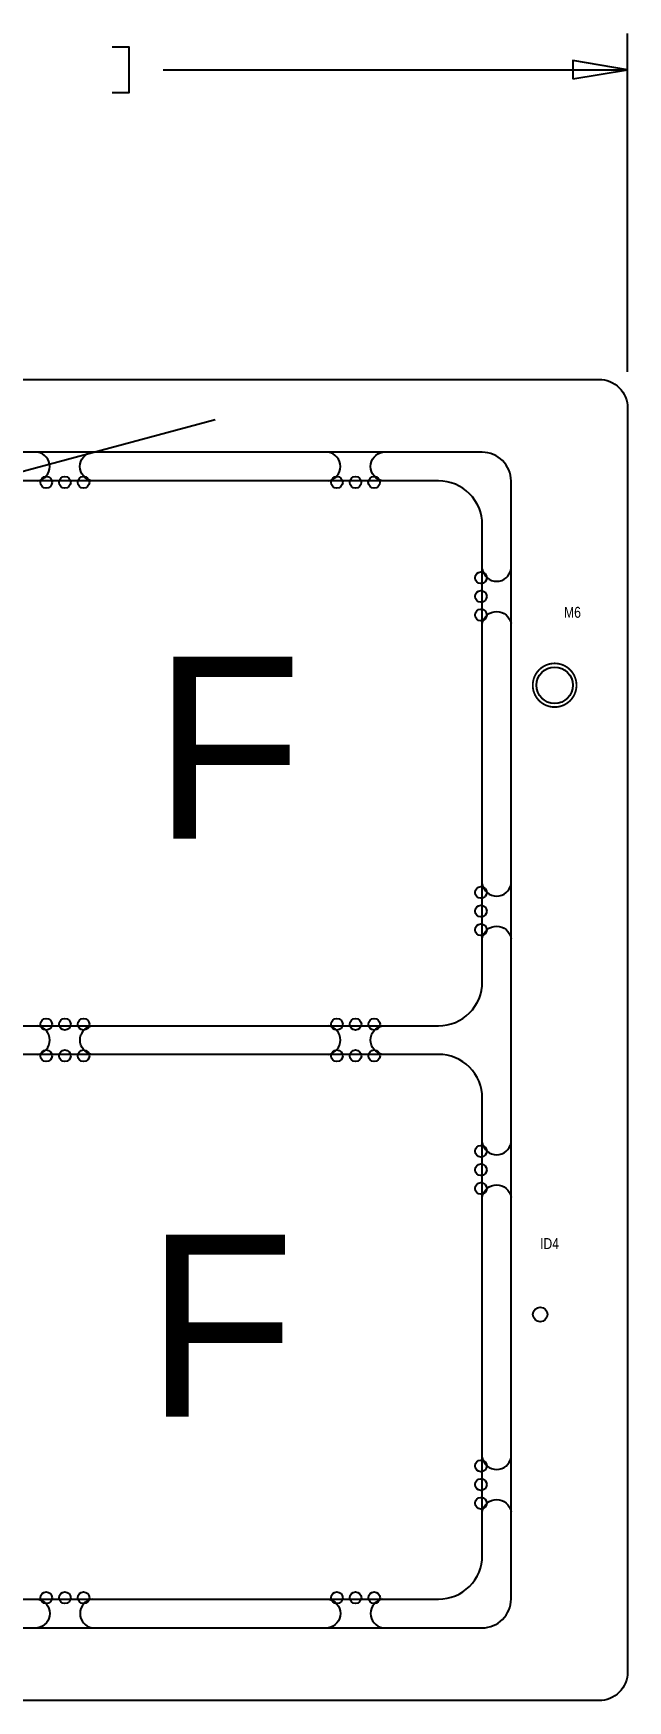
# Model space of a CAD drawing. Extents: x -173 to 447, y -249 to 197.
# Drawn here: x 27.7 to 69.1, y -66.1 to 50.2 of the extents above; entities that cross this region are included whole.
import ezdxf
from ezdxf.enums import TextEntityAlignment as Align

# ---------------------------------------------------------------- set-up
doc = ezdxf.new("R2010")
doc.units = 0
for name, color, linetype in [('BG_DIMENSION', 2, 'CONTINUOUS'), ('BG_OUTLINE', 7, 'CONTINUOUS'), ('PG_SILKSCREEN_TOP', 7, 'CONTINUOUS'), ('PIN_BOTTOM', 132, 'CONTINUOUS'), ('PIN_TOP', 12, 'CONTINUOUS'), ('RD_SILKSCREEN_TOP', 7, 'CONTINUOUS')]:
    doc.layers.add(name, color=color, linetype=linetype)

msp = doc.modelspace()

# ---------------------------------------------------------------- linework, layer by layer
at = {"layer": 'BG_DIMENSION'}
for points in [[(69.127878, 26.646886), (69.127878, 50.247042)], [(33.197038, 46.119542), (34.378138, 46.119542), (34.378138, 49.294542), (33.197038, 49.294542)], [(36.759388, 47.707042), (69.127878, 47.707042)], [(65.317878, 47.072042), (69.127878, 47.707042), (65.317878, 48.342042), (65.317878, 47.072042)], [(40.382952, 23.289768), (21.441918, 18.195036)]]:
    msp.add_lwpolyline(points, dxfattribs=at)
at = {"layer": 'BG_OUTLINE'}
for points in [[(-29.127958, 24.106886, -0.414214), (-27.127962, 26.106882), (67.127882, 26.106882, -0.414214), (69.127878, 24.106886), (69.127878, -64.052958, -0.414214), (67.127882, -66.052954), (-27.127962, -66.052954, -0.414214), (-29.127958, -64.052958), (-29.127958, -48.844962)], [(-18.999962, -60.972954), (58.999882, -60.972954, 0.414214), (60.999878, -58.972958), (60.999878, 19.026886, 0.414214), (58.999882, 21.026882), (-18.999962, 21.026882, 0.414214), (-20.999958, 19.026886), (-20.999958, -58.972958, 0.414214)], [(24.047958, -18.973038), (55.951882, -18.973038, 0.414214), (58.999882, -15.925038), (58.999882, 15.978886, 0.414214), (55.951882, 19.026886), (24.047958, 19.026886, 0.414214), (20.999958, 15.978886), (20.999958, -15.925038, 0.414214)], [(24.047958, -58.972958), (55.951882, -58.972958, 0.414214), (58.999882, -55.924958), (58.999882, -24.021034, 0.414214), (55.951882, -20.973034), (24.047958, -20.973034, 0.414214), (20.999958, -24.021034), (20.999958, -55.924958, 0.414214)]]:
    msp.add_lwpolyline(points, format="xyb", close=True, dxfattribs=at)
for points in [[(28.001468, 19.026886, 0.847056), (28.001468, 21.026882)], [(31.801308, 19.026886, -0.847009), (31.801308, 21.026882)], [(48.259492, 19.026886, 0.847056), (48.259492, 21.026882)], [(52.059332, 19.026886, -0.847009), (52.059332, 21.026882)], [(58.999882, 12.874244, 0.847056), (60.999878, 12.874244)], [(58.999882, 9.074404, -0.847009), (60.999878, 9.074404)], [(58.999882, -9.0805, 0.847056), (60.999878, -9.0805)], [(58.999882, -12.88034, -0.847009), (60.999878, -12.88034)], [(28.0035, -20.973034, 0.847056), (28.0035, -18.973038)], [(31.80334, -20.973034, -0.847009), (31.80334, -18.973038)], [(48.261524, -20.973034, 0.847056), (48.261524, -18.973038)], [(52.061364, -20.973034, -0.847009), (52.061364, -18.973038)], [(58.999882, -27.125676, 0.847056), (60.999878, -27.125676)], [(58.999882, -30.925516, -0.847009), (60.999878, -30.925516)], [(58.999882, -49.08042, 0.847056), (60.999878, -49.08042)], [(58.999882, -52.88026, -0.847009), (60.999878, -52.88026)], [(28.0035, -58.972958, -0.847009), (28.0035, -60.972954)], [(31.80334, -58.972958, 0.847056), (31.80334, -60.972954)], [(48.261524, -58.972958, -0.847009), (48.261524, -60.972954)], [(52.061364, -58.972958, 0.847056), (52.061364, -60.972954)]]:
    msp.add_lwpolyline(points, format="xyb", dxfattribs=at)
at = {"layer": 'PG_SILKSCREEN_TOP', "const_width": 0.127}
msp.add_lwpolyline([(65.563242, 4.775962, 1), (62.515242, 4.775962, 1), (65.563242, 4.775962)], format="xyb", dxfattribs=at)
at = {"layer": 'PIN_BOTTOM'}
for centre, radius in [((28.601416, 18.92681), 0.4064), ((29.901388, 18.92681), 0.4064), ((31.20136, 18.92681), 0.4064), ((48.85944, 18.92681), 0.4064), ((50.159412, 18.92681), 0.4064), ((51.459384, 18.92681), 0.4064), ((58.899806, 12.274296), 0.4064), ((58.899806, 10.974324), 0.4064), ((58.899806, 9.674352), 0.4064), ((64.039242, 4.775962), 1.27), ((58.899806, -9.680448), 0.4064), ((58.899806, -10.98042), 0.4064), ((58.899806, -12.280392), 0.4064), ((28.603448, -18.872962), 0.4064), ((29.90342, -18.872962), 0.4064), ((31.203392, -18.872962), 0.4064), ((48.861472, -18.872962), 0.4064), ((50.161444, -18.872962), 0.4064), ((51.461416, -18.872962), 0.4064), ((28.603448, -21.07311), 0.4064), ((29.90342, -21.07311), 0.4064), ((31.203392, -21.07311), 0.4064), ((48.861472, -21.07311), 0.4064), ((50.161444, -21.07311), 0.4064), ((51.461416, -21.07311), 0.4064), ((58.899806, -27.725624), 0.4064), ((58.899806, -29.025596), 0.4064), ((58.899806, -30.325568), 0.4064), ((63.031878, -39.110158), 0.508), ((58.899806, -49.680368), 0.4064), ((58.899806, -50.98034), 0.4064), ((58.899806, -52.280312), 0.4064), ((28.603448, -58.872882), 0.4064), ((29.90342, -58.872882), 0.4064), ((31.203392, -58.872882), 0.4064), ((48.861472, -58.872882), 0.4064), ((50.161444, -58.872882), 0.4064), ((51.461416, -58.872882), 0.4064)]:
    msp.add_circle(centre, radius, dxfattribs=at)
at = {"layer": 'PIN_TOP'}
for centre, radius in [((28.601416, 18.92681), 0.4064), ((29.901388, 18.92681), 0.4064), ((31.20136, 18.92681), 0.4064), ((48.85944, 18.92681), 0.4064), ((50.159412, 18.92681), 0.4064), ((51.459384, 18.92681), 0.4064), ((58.899806, 12.274296), 0.4064), ((58.899806, 10.974324), 0.4064), ((58.899806, 9.674352), 0.4064), ((64.039242, 4.775962), 1.27), ((58.899806, -9.680448), 0.4064), ((58.899806, -10.98042), 0.4064), ((58.899806, -12.280392), 0.4064), ((28.603448, -18.872962), 0.4064), ((29.90342, -18.872962), 0.4064), ((31.203392, -18.872962), 0.4064), ((48.861472, -18.872962), 0.4064), ((50.161444, -18.872962), 0.4064), ((51.461416, -18.872962), 0.4064), ((28.603448, -21.07311), 0.4064), ((29.90342, -21.07311), 0.4064), ((31.203392, -21.07311), 0.4064), ((48.861472, -21.07311), 0.4064), ((50.161444, -21.07311), 0.4064), ((51.461416, -21.07311), 0.4064), ((58.899806, -27.725624), 0.4064), ((58.899806, -29.025596), 0.4064), ((58.899806, -30.325568), 0.4064), ((63.031878, -39.110158), 0.508), ((58.899806, -49.680368), 0.4064), ((58.899806, -50.98034), 0.4064), ((58.899806, -52.280312), 0.4064), ((28.603448, -58.872882), 0.4064), ((29.90342, -58.872882), 0.4064), ((31.203392, -58.872882), 0.4064), ((48.861472, -58.872882), 0.4064), ((50.161444, -58.872882), 0.4064), ((51.461416, -58.872882), 0.4064)]:
    msp.add_circle(centre, radius, dxfattribs=at)

# ---------------------------------------------------------------- texts
at = {"layer": 'BG_DIMENSION'}
for p in [(46.443138, -5.934456), (45.935138, -46.244256)]:
    msp.add_text('F', height=12.7, dxfattribs=at).set_placement(p, align=Align.RIGHT)
at = {"layer": 'RD_SILKSCREEN_TOP', "width": 0.833333}
for s, p in [('M6', (64.693038, 9.480042)), ('ID4', (63.023242, -34.550858))]:
    msp.add_text(s, height=0.762, dxfattribs=at).set_placement(p)

doc.saveas('drawing.dxf')
